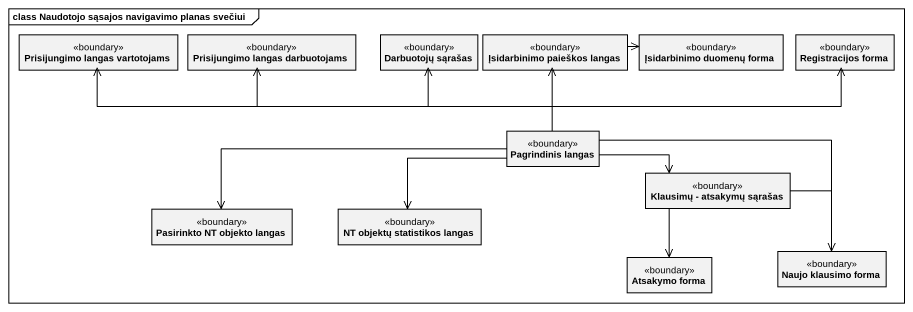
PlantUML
@startuml
mainframe class Naudotojo sąsajos navigavimo planas svečiui
hide circle
hide empty members
class "Prisijungimo langas vartotojams" as Prisijungimo_langas <<boundary>>
class "Prisijungimo langas darbuotojams" as Prisijungimo_langas_2 <<boundary>>
class "Darbuotojų sąrašas" as Darbuotojų_sąrašas <<boundary>>
class "Įsidarbinimo paieškos langas" as Įsidarbinimo_paieškos_langas <<boundary>>
class "Įsidarbinimo duomenų forma" as Įsidarbinimo_duomenų_forma <<boundary>>
class "Registracijos forma" as Registracijos_forma <<boundary>>
class "Pagrindinis langas" as Pagrindinis_langas <<boundary>>
class "Klausimų - atsakymų sąrašas" as Klausimų_atsakymų_sąrašas <<boundary>>
class "Pasirinkto NT objekto langas" as Pasirinkto_NT_objekto_langas <<boundary>>
class "NT objektų statistikos langas" as NT_objektų_statistikos <<boundary>>
class "Atsakymo forma" as Atsakymo_forma <<boundary>>
class "Naujo klausimo forma" as Naujo_klausimo_forma <<boundary>>
Įsidarbinimo_paieškos_langas -right-> Įsidarbinimo_duomenų_forma
Pagrindinis_langas -left-> Prisijungimo_langas
Pagrindinis_langas -left-> Prisijungimo_langas_2
Pagrindinis_langas -up-> Darbuotojų_sąrašas
Pagrindinis_langas -up-> Įsidarbinimo_paieškos_langas
Pagrindinis_langas -right-> Registracijos_forma
Pagrindinis_langas -right-> Klausimų_atsakymų_sąrašas
Pagrindinis_langas -left-> Pasirinkto_NT_objekto_langas
Pagrindinis_langas -left-> NT_objektų_statistikos
Pagrindinis_langas -right-> Naujo_klausimo_forma
Klausimų_atsakymų_sąrašas --> Atsakymo_forma
Klausimų_atsakymų_sąrašas --> Naujo_klausimo_forma
@enduml
